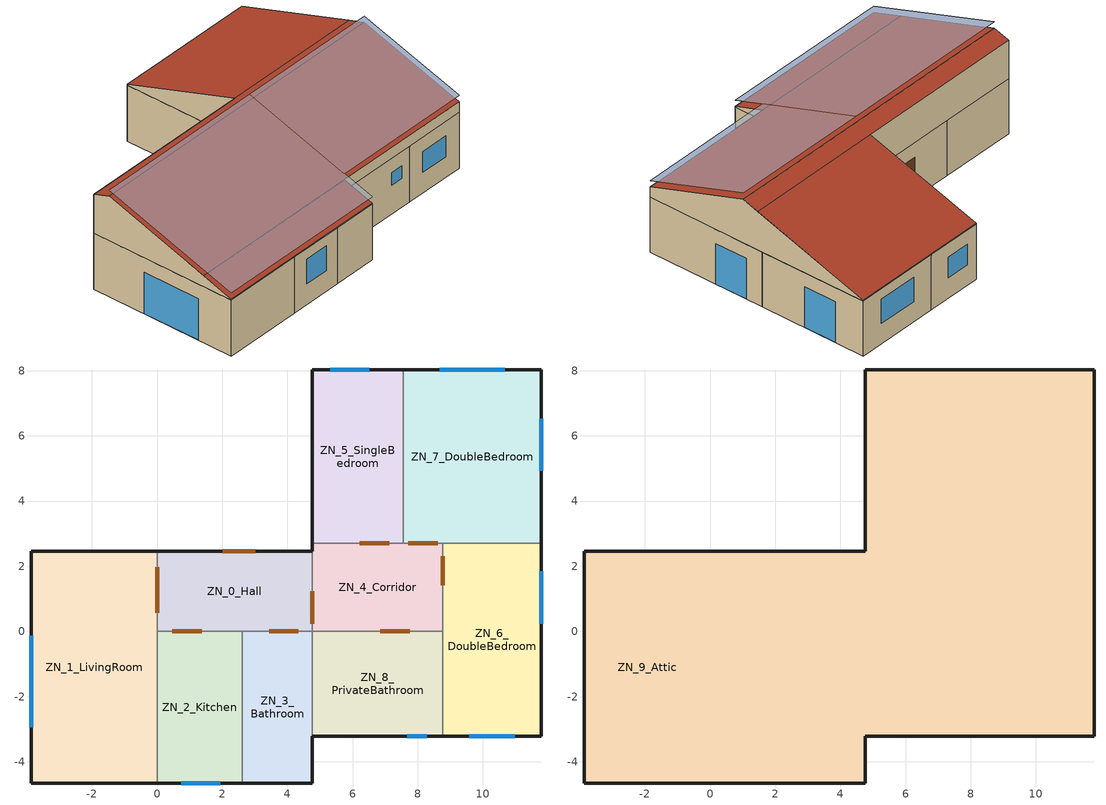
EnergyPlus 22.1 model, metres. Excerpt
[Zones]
ZN_0_Hall
 floor ground (GROUND_FLOOR): 4.77,2.46 4.77,0 0,0 0,2.46 z0
 wall outside (EXT_WALL): 4.77,2.46 0,2.46 z0:2.7
 wall to ZN_4_Corridor (INT_WALL): 4.77,0 4.77,2.46 z0:2.7
 wall to ZN_3_Bathroom (INT_WALL): 2.62,0 4.77,0 z0:2.7
 wall to ZN_1_LivingRoom (INT_WALL): 0,2.46 0,0 z0:2.7
 wall to ZN_2_Kitchen (INT_WALL): 0,0 2.62,0 z0:2.7
 door inside (INT_DOOR): 0.47,0 1.37,0 / 3.44,0 4.34,0 / 0,1.97 0,0.57 / 4.77,0.23 4.77,1.23 z0:2
 door (EXT_DOOR): 3.01,2.46 2.01,2.46 z0:2
ZN_1_LivingRoom
 floor ground (GROUND_FLOOR): 0,2.46 0,-4.65 -3.86,-4.65 -3.86,2.46 z0
 wall outside (EXT_WALL): 0,2.46 -3.86,2.46 -3.86,-4.65 0,-4.65 z0:2.7
 wall to ZN_2_Kitchen (INT_WALL): 0,-4.65 0,0 z0:2.7
 window (EXT_WINDOW): -3.86,-0.14 -3.86,-2.94 z0:2
ZN_2_Kitchen
 floor ground (GROUND_FLOOR): 2.62,0 2.62,-4.65 0,-4.65 0,0 z0
 wall outside (EXT_WALL): 0,-4.65 2.62,-4.65 z0:2.7
 wall to ZN_3_Bathroom (INT_WALL): 2.62,-4.65 2.62,0 z0:2.7
 window (EXT_WINDOW): 0.74,-4.65 1.94,-4.65 z1.01:2.21
ZN_3_Bathroom
 floor ground (GROUND_FLOOR): 4.77,0 4.77,-4.65 2.62,-4.65 2.62,0 z0
 wall outside (EXT_WALL): 2.62,-4.65 4.77,-4.65 4.77,-3.21 z0:2.7
 wall to ZN_8_PrivateBathroom (INT_WALL): 4.77,-3.21 4.77,0 z0:2.7
ZN_4_Corridor
 floor ground (GROUND_FLOOR): 8.77,2.7 8.77,0 4.77,0 4.77,2.7 z0
 wall outside (EXT_WALL): 4.77,2.7 4.77,2.46 z0:2.7
 wall to ZN_5_SingleBedroom (INT_WALL): 7.55,2.7 4.77,2.7 z0:2.7
 wall to ZN_8_PrivateBathroom (INT_WALL): 4.77,0 8.77,0 z0:2.7
 wall to ZN_6_DoubleBedroom (INT_WALL): 8.77,0 8.77,2.7 z0:2.7
 wall to ZN_7_DoubleBedroom (INT_WALL): 8.77,2.7 7.55,2.7 z0:2.7
 door inside (INT_DOOR): 8.77,1.41 8.77,2.31 / 6.85,0 7.75,0 / 7.12,2.7 6.22,2.7 / 8.61,2.7 7.71,2.7 z0:2
ZN_5_SingleBedroom
 floor ground (GROUND_FLOOR): 7.55,8.02 7.55,2.7 4.77,2.7 4.77,8.02 z0
 wall outside (EXT_WALL): 7.55,8.02 4.77,8.02 4.77,2.7 z0:2.7
 wall to ZN_7_DoubleBedroom (INT_WALL): 7.55,2.7 7.55,8.02 z0:2.7
 window (EXT_WINDOW): 6.51,8.02 5.31,8.02 z1.01:2.01
ZN_6_DoubleBedroom
 floor ground (GROUND_FLOOR): 11.79,2.7 11.79,-3.21 8.77,-3.21 8.77,2.7 z0
 wall outside (EXT_WALL): 8.77,-3.21 11.79,-3.21 11.79,2.7 z0:2.7
 wall to ZN_8_PrivateBathroom (INT_WALL): 8.77,0 8.77,-3.21 z0:2.7
 wall to ZN_7_DoubleBedroom (INT_WALL): 11.79,2.7 8.77,2.7 z0:2.7
 window (EXT_WINDOW): 11.79,0.24 11.79,1.84 z0:2; 9.58,-3.21 10.98,-3.21 z1:2
ZN_7_DoubleBedroom
 floor ground (GROUND_FLOOR): 11.79,8.02 11.79,2.7 7.55,2.7 7.55,8.02 z0
 wall outside (EXT_WALL): 11.79,2.7 11.79,8.02 7.55,8.02 z0:2.7
 window (EXT_WINDOW): 11.79,4.93 11.79,6.53 z0:2; 10.67,8.02 8.67,8.02 z1:2.2
ZN_8_PrivateBathroom
 floor ground (GROUND_FLOOR): 8.77,0 8.77,-3.21 4.77,-3.21 4.77,0 z0
 wall outside (EXT_WALL): 4.77,-3.21 8.77,-3.21 z0:2.7
 window (EXT_WINDOW): 7.67,-3.21 8.27,-3.21 z1.41:2.01
ZN_9_Attic
 floor to ZN_0_Hall (INT_FLOOR): 4.77,2.46 4.77,0 0,0 0,2.46 z2.7
 floor to ZN_7_DoubleBedroom (INT_FLOOR): 11.79,8.02 11.79,2.7 7.55,2.7 7.55,8.02 z2.7
 floor to ZN_5_SingleBedroom (INT_FLOOR): 7.55,8.02 7.55,2.7 4.77,2.7 4.77,8.02 z2.7
 floor to ZN_6_DoubleBedroom (INT_FLOOR): 11.79,2.7 11.79,-3.21 8.77,-3.21 8.77,2.7 z2.7
 floor to ZN_8_PrivateBathroom (INT_FLOOR): 8.77,0 8.77,-3.21 4.77,-3.21 4.77,0 z2.7
 floor to ZN_1_LivingRoom (INT_FLOOR): 0,2.46 0,-4.65 -3.86,-4.65 -3.86,2.46 z2.7
 floor to ZN_3_Bathroom (INT_FLOOR): 4.77,0 4.77,-4.65 2.62,-4.65 2.62,0 z2.7
 floor to ZN_2_Kitchen (INT_FLOOR): 2.62,0 2.62,-4.65 0,-4.65 0,0 z2.7
 floor to ZN_4_Corridor (INT_FLOOR): 8.77,2.7 8.77,0 4.77,0 4.77,2.7 z2.7
 wall outside (EXT_WALL): 11.79,8.02 4.77,8.02 / -3.86,-4.65 4.77,-4.65 z2.7:2.75; 4.77,-3.21 11.79,-3.21 z2.7:3.23; 4.77,2.46 -3.86,2.46 z2.7:4.58; 11.79,-3.21,3.23 11.79,-3.21,2.7 11.79,8.02,2.7 11.79,8.02,2.75 11.79,1.68,4.84; -3.86,2.46,4.58 -3.86,2.46,2.7 -3.86,-4.65,2.7 -3.86,-4.65,2.75 -3.86,1.68,4.84; 4.77,-4.65,2.75 4.77,-4.65,2.7 4.77,-3.21,2.7 4.77,-3.21,3.23; 4.77,8.02,2.75 4.77,8.02,2.7 4.77,2.46,2.7 4.77,2.46,4.58
 roof outside (ROOF): -3.86,-3.21,3.23 -3.86,-4.65,2.75 4.77,-4.65,2.75 4.77,-3.21,3.23; 11.79,2.46,4.58 11.79,8.02,2.75 4.77,8.02,2.75 4.77,2.46,4.58; -3.86,1.68,4.84 -3.86,-3.21,3.23 11.79,-3.21,3.23 11.79,1.68,4.84; 11.79,1.68,4.84 11.79,2.46,4.58 -3.86,2.46,4.58 -3.86,1.68,4.84
shading: -3.86,1.68,5.14 -3.86,-4.65,3.05 4.77,-4.65,3.05 4.77,1.68,5.14; 4.77,1.68,5.14 4.77,-3.21,3.53 11.79,-3.21,3.53 11.79,1.68,5.14
[Building]
SingleFamilyHouse: North Axis {deg}=0; Terrain=Suburbs; Loads Convergence Tolerance Value {W}=0.04; Temperature Convergence Tolerance Value {deltaC}=0.4; Solar Distribution=FullExteriorWithReflections; Maximum Number of Warmup Days=25; Minimum Number of Warmup Days=6
[Site:Location]
Brasilia BRA: Latitude {deg}=-15.7426; Longitude {deg}=-47.896; Time Zone {hr}=-3; Elevation {m}=1056
[SizingPeriod:WeatherFileDays]
SizingPeriod: Begin Month=1; Begin Day of Month=1; End Month=12; End Day of Month=31; Day of Week for Start Day=Sunday; Use Weather File Daylight Saving Period=Yes; Use Weather File Rain and Snow Indicators=Yes
[Site:GroundTemperature:BuildingSurface]
23.4, 23, 22.3, 21.7, 20.5, 19.8, 19.7, 20, 20.8, 21.7, 22.6, 23.2
[Site:GroundTemperature:Shallow]
22.9, 22.8, 22.4, 22, 21, 20.4, 20.2, 20.2, 20.7, 21.3, 22, 22.6
[Site:WaterMainsTemperature]
Calculation Method=CorrelationFromWeatherFile
[Material]
Name | Roughness | Thickness {m} | Conductivity {W/m-K} | Density {kg/m3} | Specific Heat {J/kg-K} | Thermal Absorptance | Solar Absorptance | Visible Absorptance
Hardwood_0.02 | MediumSmooth | 0.02 | 0.2 | 825 | 2385 | 0.9 | 0.78 | 0.78
HighWeightConcrete_0.2 | MediumRough | 0.2 | 1.73 | 2245.6 | 836.8 | 0.9 | 0.65 | 0.65
PlasterGypsumBoard_0.01 | Rough | 0.01 | 0.22 | 950 | 840 | 0.9 | 0.6 | 0.6
PlasterGypsumBoard_0.02 | Rough | 0.02 | 0.22 | 950 | 840 | 0.9 | 0.6 | 0.6
Mortar_0.015m | Rough | 0.015 | 2 | 2350 | 1000 | 0.9 | 0.6 | 0.6
Brick_0.15m | Rough | 0.15 | 0.385 | 840 | 840 | 0.9 | 0.7 | 0.7
XPS_0.04m | Rough | 0.04 | 0.037 | 32.5 | 1400 | 0.9 | 0.6 | 0.6
Brick_0.11m | Rough | 0.11 | 0.407 | 873 | 840 | 0.9 | 0.7 | 0.7
Aluminium_0.002m | Smooth | 0.002 | 230 | 2700 | 880 | 0.3 | 0.3 | 0.3
PUR_0.06m | VeryRough | 0.06 | 0.037 | 42.5 | 1590 | 0.9 | 0.6 | 0.6
CastConcrete_0.2m | Rough | 0.2 | 2 | 2350 | 1000 | 0.9 | 0.6 | 0.6
CastConcrete_0.1m; Regularization_0.1m | Rough | 0.1 | 2 | 2350 | 1000 | 0.9 | 0.6 | 0.6
Linoleum_0.003m | Rough | 0.003 | 0.17 | 1200 | 1400 | 0.9 | 0.6 | 0.6
PineWood_0.015m | Rough | 0.015 | 0.15 | 477 | 2720 | 0.9 | 0.78 | 0.78
[Material:AirGap] Thermal Resistance {m2-K/W}=0.18
AirGap_0.05m; AirGap_0.06m
[WindowMaterial:SimpleGlazingSystem]
DoubleGlazingWindow_U_2.4711952_SHGC_0.6373703: U-Factor {W/m2-K}=3; Solar Heat Gain Coefficient=0.75; Visible Transmittance=0.6
[WindowMaterial:Blind] Slat Orientation=Horizontal; Slat Width {m}=0.025; Slat Separation {m}=0.01875; Slat Thickness {m}=6.0E-4; Slat Angle {deg}=45; Slat Conductivity {W/m-K}=160; Front Side Slat Beam Solar Reflectance=0.7; Back Side Slat Beam Solar Reflectance=0.7; Slat Diffuse Solar Transmittance=0; Front Side Slat Diffuse Solar Reflectance=0.7; Back Side Slat Diffuse Solar Reflectance=0.7; Slat Beam Visible Transmittance=0; Front Side Slat Beam Visible Reflectance=0.7; Back Side Slat Beam Visible Reflectance=0.7; Front Side Slat Diffuse Visible Reflectance=0.7; Back Side Slat Diffuse Visible Reflectance=0.7; Front Side Slat Infrared Hemispherical Emissivity=0.7; Back Side Slat Infrared Hemispherical Emissivity=0.7; Blind to Glass Distance {m}=0.12; Blind Top Opening Multiplier=0; Blind Bottom Opening Multiplier=0; Blind Left Side Opening Multiplier=0; Blind Right Side Opening Multiplier=0; Minimum Slat Angle {deg}=0; Maximum Slat Angle {deg}=180
ZN_1_LivingRoom_WSC_Material; ZN_8_PrivateBathroom_WSC_Material; ZN_7_DoubleBedroom_WSC_Material; ZN_5_SingleBedroom_WSC_Material; ZN_6_DoubleBedroom_WSC_Material; ZN_2_Kitchen_WSC_Material
[Construction]
INT_WALL: Mortar_0.015m, Brick_0.11m, Mortar_0.015m
GROUND_FLOOR: CastConcrete_0.1m, Regularization_0.1m, Linoleum_0.003m
INT_DOOR: PineWood_0.015m, AirGap_0.05m, PineWood_0.015m
EXT_WALL: Mortar_0.015m, Brick_0.15m, AirGap_0.06m, XPS_0.04m, Brick_0.11m, Mortar_0.015m
ROOF: Aluminium_0.002m, PUR_0.06m, Aluminium_0.002m, CastConcrete_0.2m, Mortar_0.015m
EXT_WINDOW: DoubleGlazingWindow_U_2.4711952_SHGC_0.6373703
EXT_DOOR: PineWood_0.015m, XPS_0.04m, PineWood_0.015m
INT_FLOOR: Hardwood_0.02, PlasterGypsumBoard_0.01, HighWeightConcrete_0.2, PlasterGypsumBoard_0.02
[Zone] Multiplier=1
Name | Ceiling Height {m} | Volume {m3} | Floor Area {m2}
ZN_0_Hall; ZN_1_LivingRoom; ZN_2_Kitchen; ZN_3_Bathroom; ZN_4_Corridor; ZN_5_SingleBedroom; ZN_6_DoubleBedroom; ZN_7_DoubleBedroom; ZN_8_PrivateBathroom | autocalculate | autocalculate | autocalculate
ZN_9_Attic |  | 167.501
[WindowShadingControl] Shading Type=ExteriorBlind; Shading Control Type=AlwaysOn; Shading Control Is Scheduled=No; Glare Control Is Active=No; Type of Slat Angle Control for Blinds=FixedSlatAngle
Name | Zone | Shading Device Material | Daylighting Control Object | Fenestration Surface 1
ZN_7_DoubleBedroom_WSC | ZN_7_DoubleBedroom | ZN_7_DoubleBedroom_WSC_Material | DAYLIGHTING_CON_ZN_7_DoubleBedroom | ZN_7_DOUBLEBEDROOM_EAST_WALL_GLASSDOOR
ZN_5_SingleBedroom_WSC | ZN_5_SingleBedroom | ZN_5_SingleBedroom_WSC_Material | DAYLIGHTING_CON_ZN_5_SingleBedroom | ZN_5_SINGLEBEDROOM_NORTH_WINDOW
ZN_6_DoubleBedroom_WSC | ZN_6_DoubleBedroom | ZN_6_DoubleBedroom_WSC_Material | DAYLIGHTING_CON_ZN_6_DoubleBedroom | ZN_6_DOUBLEBEDROOM_EAST_WALL_GLASSDOOR
ZN_1_LivingRoom_WSC | ZN_1_LivingRoom | ZN_1_LivingRoom_WSC_Material | DAYLIGHTING_CON_ZN_1_LivingRoom | ZN_1_LIVINGROOM_WEST_WALL_GLASSDOOR
ZN_2_Kitchen_WSC | ZN_2_Kitchen | ZN_2_Kitchen_WSC_Material | DAYLIGHTING_CON_ZN_2_Kitchen | ZN_2_KITCHEN_SOUTH_WINDOW
ZN_8_PrivateBathroom_WSC | ZN_8_PrivateBathroom | ZN_8_PrivateBathroom_WSC_Material | DAYLIGHTING_CON_ZN_8_PrivateBathroom | ZN_8_PRIVATEBATHROOM_SOUTH_WINDOW
[People] Number of People Calculation Method=People; Fraction Radiant=0.3; Sensible Heat Fraction=Autocalculate
Name | Zone or ZoneList or Space or SpaceList | Number of People Schedule | Number of People | Activity Level Schedule
PEOPLE_ZN_2_Kitchen | ZN_2_Kitchen | SCH_NUMBER_PEOPLE_ZN_2_Kitchen | 2 | SCH_ACT_PEOPLE_ZN_2_Kitchen
PEOPLE_ZN_5_SingleBedroom | ZN_5_SingleBedroom | SCH_NUMBER_PEOPLE_ZN_5_SingleBedroom | 1 | SCH_ACT_PEOPLE_ZN_5_SingleBedroom
PEOPLE_ZN_8_PrivateBathroom | ZN_8_PrivateBathroom | SCH_NUMBER_PEOPLE_ZN_8_PrivateBathroom | 1 | SCH_ACT_PEOPLE_ZN_8_PrivateBathroom
PEOPLE_ZN_1_LivingRoom | ZN_1_LivingRoom | SCH_NUMBER_PEOPLE_ZN_1_LivingRoom | 4 | SCH_ACT_PEOPLE_ZN_1_LivingRoom
PEOPLE_ZN_7_DoubleBedroom | ZN_7_DoubleBedroom | SCH_NUMBER_PEOPLE_ZN_7_DoubleBedroom | 2 | SCH_ACT_PEOPLE_ZN_7_DoubleBedroom
PEOPLE_ZN_3_Bathroom | ZN_3_Bathroom | SCH_NUMBER_PEOPLE_ZN_3_Bathroom | 1 | SCH_ACT_PEOPLE_ZN_3_Bathroom
PEOPLE_ZN_0_Hall | ZN_0_Hall | SCH_NUMBER_PEOPLE_ZN_0_Hall | 1 | SCH_ACT_PEOPLE_ZN_0_Hall
PEOPLE_ZN_4_Corridor | ZN_4_Corridor | SCH_NUMBER_PEOPLE_ZN_4_Corridor | 1 | SCH_ACT_PEOPLE_ZN_4_Corridor
PEOPLE_ZN_6_DoubleBedroom | ZN_6_DoubleBedroom | SCH_NUMBER_PEOPLE_ZN_6_DoubleBedroom | 2 | SCH_ACT_PEOPLE_ZN_6_DoubleBedroom
[Lights] Design Level Calculation Method=Watts/Area; Return Air Fraction=0; Fraction Radiant=0.59; Fraction Visible=0.2; Fraction Replaceable=1
Name | Zone or ZoneList or Space or SpaceList | Schedule | Watts per Zone Floor Area {W/m2}
LIGHTS_ZN_7_DoubleBedroom | ZN_7_DoubleBedroom | SCH_LIGHTS_ZN_7_DoubleBedroom | 7.5
LIGHTS_ZN_1_LivingRoom | ZN_1_LivingRoom | SCH_LIGHTS_ZN_1_LivingRoom | 7.5
LIGHTS_ZN_2_Kitchen | ZN_2_Kitchen | SCH_LIGHTS_ZN_2_Kitchen | 5
LIGHTS_ZN_0_Hall | ZN_0_Hall | SCH_LIGHTS_ZN_0_Hall | 3.2
LIGHTS_ZN_3_Bathroom | ZN_3_Bathroom | SCH_LIGHTS_ZN_3_Bathroom | 7.5
LIGHTS_ZN_8_PrivateBathroom | ZN_8_PrivateBathroom | SCH_LIGHTS_ZN_8_PrivateBathroom | 7.5
LIGHTS_ZN_6_DoubleBedroom | ZN_6_DoubleBedroom | SCH_LIGHTS_ZN_6_DoubleBedroom | 7.5
LIGHTS_ZN_4_Corridor | ZN_4_Corridor | SCH_LIGHTS_ZN_4_Corridor | 3.2
LIGHTS_ZN_5_SingleBedroom | ZN_5_SingleBedroom | SCH_LIGHTS_ZN_5_SingleBedroom | 7.5
[ElectricEquipment] Design Level Calculation Method=EquipmentLevel; Fraction Latent=0; Fraction Radiant=0.3
Name | Zone or ZoneList or Space or SpaceList | Schedule | Design Level {W} | Fraction Lost
ZN_7_DoubleBedroom_GeneralEquipment_0 | ZN_7_DoubleBedroom | SCH_ELECT_ZN_7_DoubleBedroom_GeneralEquipment_0 | 250 | 0
ZN_2_Kitchen_GeneralEquipment_0 | ZN_2_Kitchen | SCH_ELECT_ZN_2_Kitchen_GeneralEquipment_0 | 500 | 0.3
ZN_5_SingleBedroom_GeneralEquipment_0 | ZN_5_SingleBedroom | SCH_ELECT_ZN_5_SingleBedroom_GeneralEquipment_0 | 250 | 0
ZN_4_Corridor_GeneralEquipment_0 | ZN_4_Corridor | SCH_ELECT_ZN_4_Corridor_GeneralEquipment_0 | 20 | 0
ZN_3_Bathroom_GeneralEquipment_0 | ZN_3_Bathroom | SCH_ELECT_ZN_3_Bathroom_GeneralEquipment_0 | 100 | 0.3
ZN_2_Kitchen_WashingMachine_3 | ZN_2_Kitchen | SCH_ELECT_ZN_2_Kitchen_WashingMachine_3 | 330.4 | 0
ZN_6_DoubleBedroom_GeneralEquipment_0 | ZN_6_DoubleBedroom | SCH_ELECT_ZN_6_DoubleBedroom_GeneralEquipment_0 | 250 | 0
ZN_1_LivingRoom_GeneralEquipment_0 | ZN_1_LivingRoom | SCH_ELECT_ZN_1_LivingRoom_GeneralEquipment_0 | 350 | 0
ZN_2_Kitchen_Dishwasher_2 | ZN_2_Kitchen | SCH_ELECT_ZN_2_Kitchen_Dishwasher_2 | 610 | 0
ZN_0_Hall_GeneralEquipment_0 | ZN_0_Hall | SCH_ELECT_ZN_0_Hall_GeneralEquipment_0 | 20 | 0
ZN_8_PrivateBathroom_GeneralEquipment_0 | ZN_8_PrivateBathroom | SCH_ELECT_ZN_8_PrivateBathroom_GeneralEquipment_0 | 100 | 0.3
[Daylighting:Controls] Daylighting Method=SplitFlux; Lighting Control Type=ContinuousOff; Minimum Input Power Fraction for Continuous or ContinuousOff Dimming Control=0.3; Minimum Light Output Fraction for Continuous or ContinuousOff Dimming Control=0.2; Number of Stepped Control Steps=1; Probability Lighting will be Reset When Needed in Manual Stepped Control=1; Glare Calculation Azimuth Angle of View Direction Clockwise from Zone y-Axis {deg}=0; Maximum Allowable Discomfort Glare Index=20; DElight Gridding Resolution {m2}=1; Fraction of Lights Controlled by Reference Point 1=1; Illuminance Setpoint at Reference Point 1 {lux}=300
Name | Zone or Space | Availability Schedule | Glare Calculation Daylighting Reference Point | Daylighting Reference Point 1
DAYLIGHTING_CON_ZN_2_Kitchen | ZN_2_Kitchen | SCH_DAYLIGHTING_CON_ZN_2_Kitchen | DAYLIGHTING_CON_ZN_2_Kitchen_PT_0 | DAYLIGHTING_CON_ZN_2_Kitchen_PT_0
DAYLIGHTING_CON_ZN_6_DoubleBedroom | ZN_6_DoubleBedroom | SCH_DAYLIGHTING_CON_ZN_6_DoubleBedroom | DAYLIGHTING_CON_ZN_6_DoubleBedroom_PT_0 | DAYLIGHTING_CON_ZN_6_DoubleBedroom_PT_0
DAYLIGHTING_CON_ZN_8_PrivateBathroom | ZN_8_PrivateBathroom | SCH_DAYLIGHTING_CON_ZN_8_PrivateBathroom | DAYLIGHTING_CON_ZN_8_PrivateBathroom_PT_0 | DAYLIGHTING_CON_ZN_8_PrivateBathroom_PT_0
DAYLIGHTING_CON_ZN_5_SingleBedroom | ZN_5_SingleBedroom | SCH_DAYLIGHTING_CON_ZN_5_SingleBedroom | DAYLIGHTING_CON_ZN_5_SingleBedroom_PT_0 | DAYLIGHTING_CON_ZN_5_SingleBedroom_PT_0
DAYLIGHTING_CON_ZN_7_DoubleBedroom | ZN_7_DoubleBedroom | SCH_DAYLIGHTING_CON_ZN_7_DoubleBedroom | DAYLIGHTING_CON_ZN_7_DoubleBedroom_PT_0 | DAYLIGHTING_CON_ZN_7_DoubleBedroom_PT_0
DAYLIGHTING_CON_ZN_1_LivingRoom | ZN_1_LivingRoom | SCH_DAYLIGHTING_CON_ZN_1_LivingRoom | DAYLIGHTING_CON_ZN_1_LivingRoom_PT_0 | DAYLIGHTING_CON_ZN_1_LivingRoom_PT_0
[ZoneInfiltration:DesignFlowRate] Design Flow Rate Calculation Method=AirChanges/Hour; Air Changes per Hour {1/hr}=0.7; Constant Term Coefficient=1; Temperature Term Coefficient=0; Velocity Term Coefficient=0; Velocity Squared Term Coefficient=0
Name | Zone or ZoneList | Schedule
INFILTRATION_ZN_3_Bathroom | ZN_3_Bathroom | SCH_INFILTRATION_ZN_3_Bathroom
INFILTRATION_ZN_4_Corridor | ZN_4_Corridor | SCH_INFILTRATION_ZN_4_Corridor
INFILTRATION_ZN_0_Hall | ZN_0_Hall | SCH_INFILTRATION_ZN_0_Hall
INFILTRATION_ZN_1_LivingRoom | ZN_1_LivingRoom | SCH_INFILTRATION_ZN_1_LivingRoom
INFILTRATION_ZN_2_Kitchen | ZN_2_Kitchen | SCH_INFILTRATION_ZN_2_Kitchen
INFILTRATION_ZN_5_SingleBedroom | ZN_5_SingleBedroom | SCH_INFILTRATION_ZN_5_SingleBedroom
INFILTRATION_ZN_6_DoubleBedroom | ZN_6_DoubleBedroom | SCH_INFILTRATION_ZN_6_DoubleBedroom
INFILTRATION_ZN_7_DoubleBedroom | ZN_7_DoubleBedroom | SCH_INFILTRATION_ZN_7_DoubleBedroom
INFILTRATION_ZN_8_PrivateBathroom | ZN_8_PrivateBathroom | SCH_INFILTRATION_ZN_8_PrivateBathroom
[ZoneVentilation:DesignFlowRate] Constant Term Coefficient=1; Minimum Outdoor Temperature {C}=10; Maximum Outdoor Temperature {C}=35
Name | Zone or ZoneList | Schedule | Design Flow Rate Calculation Method | Air Changes per Hour {1/hr} | Ventilation Type | Fan Pressure Rise {Pa} | Fan Total Efficiency | Minimum Indoor Temperature {C} | Maximum Indoor Temperature {C} | Delta Temperature {deltaC} | Maximum Wind Speed {m/s} | Design Flow Rate {m3/s}
VENT_DFR_ZN_3_Bathroom_0 | ZN_3_Bathroom | SCH_VENT_DFR_ZN_3_Bathroom_0 | AirChanges/Hour | 1 | Exhaust | 130 | 0.7
VENT_DFR_ZN_8_PrivateBathroom_0 | ZN_8_PrivateBathroom | SCH_VENT_DFR_ZN_8_PrivateBathroom_0 | AirChanges/Hour | 1 | Exhaust | 130 | 0.7
VENT_DFR_ZN_2_Kitchen_0 | ZN_2_Kitchen | SCH_VENT_DFR_ZN_2_Kitchen_0 | AirChanges/Hour | 1 | Exhaust | 130 | 0.7
VENT_WND_ZN_2_Kitchen_0 | ZN_2_Kitchen | SCH_NUMBER_PEOPLE_ZN_2_Kitchen | AirChanges/Hour | 2.4 | Natural |  | 1 | 18 | 26 | -100 | 40
VENT_WND_ZN_8_PrivateBathroom_0 | ZN_8_PrivateBathroom | SCH_NUMBER_PEOPLE_ZN_8_PrivateBathroom | AirChanges/Hour | 0.64 | Natural |  | 1 | 18 | 26 | -100 | 40
VENT_GLSD_ZN_1_LivingRoom_0 | ZN_1_LivingRoom | SCH_NUMBER_PEOPLE_ZN_1_LivingRoom | AirChanges/Hour | 10 | Natural |  | 1 | 18 | 26 | -100 | 40
VENT_GLSD_ZN_6_DoubleBedroom_0 | ZN_6_DoubleBedroom | SCH_NUMBER_PEOPLE_ZN_6_DoubleBedroom | AirChanges/Hour | 5.7 | Natural |  | 1 | 18 | 26 | -100 | 40
VENT_GLSD_ZN_7_DoubleBedroom_0 | ZN_7_DoubleBedroom | SCH_NUMBER_PEOPLE_ZN_7_DoubleBedroom | AirChanges/Hour | 5.7 | Natural |  | 1 | 18 | 26 | -100 | 40
VENT_WND_ZN_5_SingleBedroom_0 | ZN_5_SingleBedroom | SCH_NUMBER_PEOPLE_ZN_5_SingleBedroom | AirChanges/Hour | 2 | Natural |  | 1 | 18 | 26 | -100 | 40
VENT_FAN_ZN_2_Kitchen_0 | ZN_2_Kitchen | SCH_NUMBER_PEOPLE_ZN_2_Kitchen | Flow/Zone |  | Exhaust | 100 | 0.5 | 18 | 26 | -100 | 40 | 0.1
VENT_FAN_ZN_6_DoubleBedroom_0 | ZN_6_DoubleBedroom | SCH_NUMBER_PEOPLE_ZN_6_DoubleBedroom | Flow/Zone |  | Exhaust | 100 | 0.5 | 18 | 26 | -100 | 40 | 0.1
VENT_FAN_ZN_7_DoubleBedroom_0 | ZN_7_DoubleBedroom | SCH_NUMBER_PEOPLE_ZN_7_DoubleBedroom | Flow/Zone |  | Exhaust | 100 | 0.5 | 18 | 26 | -100 | 40 | 0.1
VENT_FAN_ZN_5_SingleBedroom_0 | ZN_5_SingleBedroom | SCH_NUMBER_PEOPLE_ZN_5_SingleBedroom | Flow/Zone |  | Exhaust | 100 | 0.5 | 18 | 26 | -100 | 40 | 0.1
VENT_FAN_ZN_1_LivingRoom_0 | ZN_1_LivingRoom | SCH_NUMBER_PEOPLE_ZN_1_LivingRoom | Flow/Zone |  | Exhaust | 100 | 0.5 | 18 | 26 | -100 | 40 | 0.1
VENT_WND_ZN_6_DoubleBedroom_0 | ZN_6_DoubleBedroom | SCH_NUMBER_PEOPLE_ZN_6_DoubleBedroom | AirChanges/Hour | 2.4 | Natural |  | 1 | 18 | 26 | -100 | 40
VENT_WND_ZN_7_DoubleBedroom_0 | ZN_7_DoubleBedroom | SCH_NUMBER_PEOPLE_ZN_7_DoubleBedroom | AirChanges/Hour | 4 | Natural |  | 1 | 18 | 26 | -100 | 40
[HVACTemplate:Thermostat] Constant Cooling Setpoint {C}=25
Name | Constant Heating Setpoint {C}
THERMOSTAT_ZN_1_LivingRoom; THERMOSTAT_ZN_7_DoubleBedroom; THERMOSTAT_ZN_6_DoubleBedroom; THERMOSTAT_ZN_5_SingleBedroom; THERMOSTAT_ZN_2_Kitchen; THERMOSTAT_ZN_8_PrivateBathroom | 20
THERMOSTAT_ZN_9_Attic
[HVACTemplate:Zone:IdealLoadsAirSystem] Maximum Heating Supply Air Temperature {C}=40; Minimum Cooling Supply Air Temperature {C}=10; Maximum Heating Supply Air Humidity Ratio {kgWater/kgDryAir}=0.0156; Minimum Cooling Supply Air Humidity Ratio {kgWater/kgDryAir}=0.0077; Heating Limit=NoLimit; Cooling Limit=NoLimit; Dehumidification Control Type=ConstantSensibleHeatRatio; Cooling Sensible Heat Ratio=0.7; Dehumidification Setpoint {percent}=50; Humidification Control Type=None; Humidification Setpoint {percent}=30; Outdoor Air Method=None; Outdoor Air Flow Rate per Person {m3/s}=0.00944; Demand Controlled Ventilation Type=None; Outdoor Air Economizer Type=NoEconomizer; Heat Recovery Type=None; Sensible Heat Recovery Effectiveness=0.7; Latent Heat Recovery Effectiveness=0.65
Name | Template Thermostat | System Availability Schedule | Maximum Heating Air Flow Rate {m3/s} | Maximum Cooling Air Flow Rate {m3/s}
ZN_5_SingleBedroom | THERMOSTAT_ZN_5_SingleBedroom | SCH_ILAS_ZN_5_SingleBedroom | Autosize | autosize
ZN_7_DoubleBedroom | THERMOSTAT_ZN_7_DoubleBedroom | SCH_ILAS_ZN_7_DoubleBedroom | Autosize | Autosize
ZN_6_DoubleBedroom | THERMOSTAT_ZN_6_DoubleBedroom | SCH_ILAS_ZN_6_DoubleBedroom | Autosize | Autosize
ZN_1_LivingRoom | THERMOSTAT_ZN_1_LivingRoom | SCH_ILAS_ZN_1_LivingRoom | Autosize | Autosize
ZN_2_Kitchen | THERMOSTAT_ZN_2_Kitchen | SCH_ILAS_ZN_2_Kitchen | Autosize | Autosize
ZN_8_PrivateBathroom | THERMOSTAT_ZN_8_PrivateBathroom | SCH_ILAS_ZN_8_PrivateBathroom | autosize | autosize
ZN_9_Attic | THERMOSTAT_ZN_9_Attic | SCH_ILAS_ZN_9_Attic | autosize | autosize
[WaterUse:Equipment]
Name | Peak Flow Rate {m3/s} | Flow Rate Fraction Schedule | Target Temperature Schedule | Zone
ZN_8_PrivateBathroom_Shower_2 | 8.889E-5 | SCH_FLOW_RATE_FRACT_ZN_8_PrivateBathroom_Shower_2 | SCH_TARGET_TEMP_ZN_8_PrivateBathroom_Shower_2 | ZN_8_PrivateBathroom
ZN_2_Kitchen_WashingMachine_3 | 7.278E-6 | SCH_FLOW_RATE_FRACT_ZN_2_Kitchen_WashingMachine_3 |  | ZN_2_Kitchen
ZN_8_PrivateBathroom_Sink_1 | 8.333E-6 | SCH_FLOW_RATE_FRACT_ZN_8_PrivateBathroom_Sink_1 |  | ZN_8_PrivateBathroom
ZN_2_Kitchen_Dishwasher_2 | 1.425E-6 | SCH_FLOW_RATE_FRACT_ZN_2_Kitchen_Dishwasher_2 |  | ZN_2_Kitchen
ZN_2_Kitchen_Sink_1 | 2.778E-6 | SCH_FLOW_RATE_FRACT_ZN_2_Kitchen_Sink_1 |  | ZN_2_Kitchen
ZN_3_Bathroom_Shower_2 | 8.889E-5 | SCH_FLOW_RATE_FRACT_ZN_3_Bathroom_Shower_2 | SCH_TARGET_TEMP_ZN_3_Bathroom_Shower_2 | ZN_3_Bathroom
ZN_3_Bathroom_Toilet_3 | 2.4444e-05 | SCH_FLOW_RATE_FRACT_ZN_3_Bathroom_Toilet_3 |  | ZN_3_Bathroom
ZN_3_Bathroom_Sink_1 | 8.333E-6 | SCH_FLOW_RATE_FRACT_ZN_3_Bathroom_Sink_1 |  | ZN_3_Bathroom
ZN_8_PrivateBathroom_Toilet_3 | 2.4444e-05 | SCH_FLOW_RATE_FRACT_ZN_8_PrivateBathroom_Toilet_3 |  | ZN_8_PrivateBathroom
[Schedule:Compact]
SCH_FLOW_RATE_FRACT_ZN_8_PrivateBathroom_Toilet_3; SCH_FLOW_RATE_FRACT_ZN_3_Bathroom_Sink_1; SCH_FLOW_RATE_FRACT_ZN_3_Bathroom_Toilet_3; SCH_FLOW_RATE_FRACT_ZN_8_PrivateBathroom_Sink_1: Through: 12/31, For: Alldays, Until: 1:00, 0, Until: 2:00, 0, Until: 3:00, 0, Until: 4:00, 0, Until: 5:00, 0, Until: 6:00, 0, Until: 7:00, 0, Until: 8:00, 0.5, Until: 9:00, 0, Until: 10:00, 0, Until: 11:00, 0, Until: 12:00, 0, Until: 13:00, 0, Until: 14:00, 0, Until: 15:00, 0, Until: 16:00, 0, Until: 17:00, 0, Until: 18:00, 0, Until: 19:00, 0, Until: 20:00, 0, Until: 21:00, 0, Until: 22:00, 0, Until: 23:00, 0.5, Until: 24:00, 0
SCH_DAYLIGHTING_CON_ZN_8_PrivateBathroom; SCH_NUMBER_PEOPLE_ZN_8_PrivateBathroom; SCH_ELECT_ZN_3_Bathroom_GeneralEquipment_0; SCH_VENT_DFR_ZN_3_Bathroom_0; SCH_NUMBER_PEOPLE_ZN_3_Bathroom; SCH_ELECT_ZN_8_PrivateBathroom_GeneralEquipment_0; SCH_VENT_DFR_ZN_8_PrivateBathroom_0; SCH_LIGHTS_ZN_8_PrivateBathroom; SCH_LIGHTS_ZN_3_Bathroom: Through: 12/31, For: Alldays, Until: 1:00, 0, Until: 2:00, 0, Until: 3:00, 0, Until: 4:00, 0, Until: 5:00, 0, Until: 6:00, 0, Until: 7:00, 0, Until: 8:00, 1, Until: 9:00, 0, Until: 10:00, 0, Until: 11:00, 0, Until: 12:00, 0, Until: 13:00, 0, Until: 14:00, 0, Until: 15:00, 0, Until: 16:00, 0, Until: 17:00, 0, Until: 18:00, 0, Until: 19:00, 0, Until: 20:00, 0, Until: 21:00, 0, Until: 22:00, 0, Until: 23:00, 0.5, Until: 24:00, 1
SCH_VENT_DFR_ZN_2_Kitchen_0; SCH_NUMBER_PEOPLE_ZN_2_Kitchen: Through: 12/31, For: Alldays, Until: 1:00, 0, Until: 2:00, 0, Until: 3:00, 0, Until: 4:00, 0, Until: 5:00, 0, Until: 6:00, 0, Until: 7:00, 0, Until: 8:00, 1, Until: 9:00, 0.5, Until: 10:00, 0, Until: 11:00, 0, Until: 12:00, 0, Until: 13:00, 1, Until: 14:00, 0, Until: 15:00, 0, Until: 16:00, 0, Until: 17:00, 0, Until: 18:00, 0, Until: 19:00, 1, Until: 20:00, 1, Until: 21:00, 0, Until: 22:00, 0, Until: 23:00, 0, Until: 24:00, 0
SCH_ELECT_ZN_1_LivingRoom_GeneralEquipment_0; SCH_LIGHTS_ZN_1_LivingRoom; SCH_DAYLIGHTING_CON_ZN_1_LivingRoom: Through: 12/31, For: Alldays, Until: 1:00, 0, Until: 2:00, 0, Until: 3:00, 0, Until: 4:00, 0, Until: 5:00, 0, Until: 6:00, 0, Until: 7:00, 0, Until: 8:00, 0, Until: 9:00, 0, Until: 10:00, 0, Until: 11:00, 0, Until: 12:00, 0, Until: 13:00, 0, Until: 14:00, 0, Until: 15:00, 0, Until: 16:00, 0, Until: 17:00, 0, Until: 18:00, 0, Until: 19:00, 1, Until: 20:00, 1, Until: 21:00, 1, Until: 22:00, 1, Until: 23:00, 1, Until: 24:00, 0.5
SCH_LIGHTS_ZN_4_Corridor; SCH_ELECT_ZN_4_Corridor_GeneralEquipment_0; SCH_ELECT_ZN_0_Hall_GeneralEquipment_0; SCH_LIGHTS_ZN_0_Hall: Through: 12/31, For: Alldays, Until: 1:00, 0, Until: 2:00, 0, Until: 3:00, 0, Until: 4:00, 0, Until: 5:00, 0, Until: 6:00, 0, Until: 7:00, 0.5, Until: 8:00, 1, Until: 9:00, 0.5, Until: 10:00, 0, Until: 11:00, 0, Until: 12:00, 0, Until: 13:00, 1, Until: 14:00, 0, Until: 15:00, 0, Until: 16:00, 0, Until: 17:00, 0, Until: 18:00, 0.5, Until: 19:00, 1, Until: 20:00, 1, Until: 21:00, 1, Until: 22:00, 0.5, Until: 23:00, 0.5, Until: 24:00, 0.5
SCH_NUMBER_PEOPLE_ZN_6_DoubleBedroom; SCH_NUMBER_PEOPLE_ZN_7_DoubleBedroom: Through: 12/31, For: Alldays, Until: 1:00, 1, Until: 2:00, 1, Until: 3:00, 1, Until: 4:00, 1, Until: 5:00, 1, Until: 6:00, 1, Until: 7:00, 1, Until: 8:00, 0, Until: 9:00, 0, Until: 10:00, 0, Until: 11:00, 0, Until: 12:00, 0, Until: 13:00, 0, Until: 14:00, 0, Until: 15:00, 0, Until: 16:00, 0, Until: 17:00, 0, Until: 18:00, 0, Until: 19:00, 0, Until: 20:00, 0, Until: 21:00, 0, Until: 22:00, 0, Until: 23:00, 0, Until: 24:00, 0.5
SCH_FLOW_RATE_FRACT_ZN_3_Bathroom_Shower_2; SCH_FLOW_RATE_FRACT_ZN_8_PrivateBathroom_Shower_2: Through: 12/31, For: Alldays, Until: 1:00, 0, Until: 2:00, 0, Until: 3:00, 0, Until: 4:00, 0, Until: 5:00, 0, Until: 6:00, 0, Until: 7:00, 0, Until: 8:00, 0.125, Until: 9:00, 0, Until: 10:00, 0, Until: 11:00, 0, Until: 12:00, 0, Until: 13:00, 0, Until: 14:00, 0, Until: 15:00, 0, Until: 16:00, 0, Until: 17:00, 0, Until: 18:00, 0, Until: 19:00, 0, Until: 20:00, 0, Until: 21:00, 0, Until: 22:00, 0, Until: 23:00, 0.125, Until: 24:00, 0
SCH_NUMBER_PEOPLE_ZN_0_Hall; SCH_NUMBER_PEOPLE_ZN_4_Corridor: Through: 12/31, For: Alldays, Until: 1:00, 0, Until: 2:00, 0, Until: 3:00, 0, Until: 4:00, 0, Until: 5:00, 0, Until: 6:00, 0, Until: 7:00, 0, Until: 8:00, 0.2, Until: 9:00, 0, Until: 10:00, 0, Until: 11:00, 0, Until: 12:00, 0, Until: 13:00, 0, Until: 14:00, 0, Until: 15:00, 0, Until: 16:00, 0, Until: 17:00, 0, Until: 18:00, 1, Until: 19:00, 0.2, Until: 20:00, 0, Until: 21:00, 0, Until: 22:00, 0, Until: 23:00, 0, Until: 24:00, 0
SCH_FLOW_RATE_FRACT_ZN_2_Kitchen_WashingMachine_3; SCH_ELECT_ZN_2_Kitchen_WashingMachine_3: Through: 12/31, For: Alldays, Until: 1:00, 0.5, Until: 2:00, 0, Until: 3:00, 0, Until: 4:00, 0, Until: 5:00, 0, Until: 6:00, 0, Until: 7:00, 0, Until: 8:00, 0, Until: 9:00, 0, Until: 10:00, 0, Until: 11:00, 0, Until: 12:00, 0, Until: 13:00, 0, Until: 14:00, 0, Until: 15:00, 0, Until: 16:00, 0, Until: 17:00, 0, Until: 18:00, 0, Until: 19:00, 0, Until: 20:00, 0, Until: 21:00, 0, Until: 22:00, 0, Until: 23:00, 0, Until: 24:00, 1
SCH_ELECT_ZN_2_Kitchen_GeneralEquipment_0: Through: 12/31, For: Alldays, Until: 1:00, 0.2, Until: 2:00, 0.2, Until: 3:00, 0.2, Until: 4:00, 0.2, Until: 5:00, 0.2, Until: 6:00, 0.2, Until: 7:00, 0.2, Until: 8:00, 1, Until: 9:00, 0.5, Until: 10:00, 0.2, Until: 11:00, 0.2, Until: 12:00, 0.2, Until: 13:00, 1, Until: 14:00, 0.5, Until: 15:00, 0.2, Until: 16:00, 0.2, Until: 17:00, 0.2, Until: 18:00, 0.5, Until: 19:00, 1, Until: 20:00, 1, Until: 21:00, 0.5, Until: 22:00, 0.2, Until: 23:00, 0.2, Until: 24:00, 0.2
SCH_DAYLIGHTING_CON_ZN_7_DoubleBedroom; SCH_ELECT_ZN_7_DoubleBedroom_GeneralEquipment_0; SCH_LIGHTS_ZN_5_SingleBedroom; SCH_DAYLIGHTING_CON_ZN_5_SingleBedroom; SCH_ELECT_ZN_6_DoubleBedroom_GeneralEquipment_0; SCH_LIGHTS_ZN_7_DoubleBedroom; SCH_LIGHTS_ZN_6_DoubleBedroom; SCH_ELECT_ZN_5_SingleBedroom_GeneralEquipment_0; SCH_DAYLIGHTING_CON_ZN_6_DoubleBedroom: Through: 12/31, For: Alldays, Until: 1:00, 0, Until: 2:00, 0, Until: 3:00, 0, Until: 4:00, 0, Until: 5:00, 0, Until: 6:00, 0, Until: 7:00, 0.5, Until: 8:00, 0.5, Until: 9:00, 0, Until: 10:00, 0, Until: 11:00, 0, Until: 12:00, 0, Until: 13:00, 0, Until: 14:00, 0, Until: 15:00, 0, Until: 16:00, 0, Until: 17:00, 0, Until: 18:00, 1, Until: 19:00, 0.5, Until: 20:00, 0, Until: 21:00, 0.1, Until: 22:00, 0, Until: 23:00, 0.5, Until: 24:00, 0.5
SCH_FLOW_RATE_FRACT_ZN_2_Kitchen_Dishwasher_2; SCH_ELECT_ZN_2_Kitchen_Dishwasher_2: Through: 12/31, For: Alldays, Until: 1:00, 1, Until: 2:00, 0, Until: 3:00, 0, Until: 4:00, 0, Until: 5:00, 0, Until: 6:00, 0, Until: 7:00, 0, Until: 8:00, 0, Until: 9:00, 0, Until: 10:00, 0, Until: 11:00, 0, Until: 12:00, 0, Until: 13:00, 0, Until: 14:00, 0, Until: 15:00, 0, Until: 16:00, 0, Until: 17:00, 0, Until: 18:00, 0, Until: 19:00, 0, Until: 20:00, 0, Until: 21:00, 0, Until: 22:00, 0, Until: 23:00, 0, Until: 24:00, 1
SCH_NUMBER_PEOPLE_ZN_5_SingleBedroom: Through: 12/31, For: Alldays, Until: 1:00, 1, Until: 2:00, 1, Until: 3:00, 1, Until: 4:00, 1, Until: 5:00, 1, Until: 6:00, 1, Until: 7:00, 1, Until: 8:00, 0, Until: 9:00, 0, Until: 10:00, 0, Until: 11:00, 0, Until: 12:00, 0, Until: 13:00, 0, Until: 14:00, 0, Until: 15:00, 0, Until: 16:00, 0, Until: 17:00, 0, Until: 18:00, 0, Until: 19:00, 0, Until: 20:00, 0, Until: 21:00, 0, Until: 22:00, 0, Until: 23:00, 1, Until: 24:00, 1
SCH_DAYLIGHTING_CON_ZN_2_Kitchen; SCH_LIGHTS_ZN_2_Kitchen: Through: 12/31, For: Alldays, Until: 1:00, 0, Until: 2:00, 0, Until: 3:00, 0, Until: 4:00, 0, Until: 5:00, 0, Until: 6:00, 0, Until: 7:00, 0.2, Until: 8:00, 1, Until: 9:00, 0.5, Until: 10:00, 0, Until: 11:00, 0, Until: 12:00, 0, Until: 13:00, 1, Until: 14:00, 0.5, Until: 15:00, 0, Until: 16:00, 0, Until: 17:00, 0, Until: 18:00, 0.5, Until: 19:00, 1, Until: 20:00, 1, Until: 21:00, 1, Until: 22:00, 0.2, Until: 23:00, 0.1, Until: 24:00, 0
SCH_ILAS_ZN_5_SingleBedroom: Through: 12/31, For: Alldays, Until: 1:00, 1, Until: 2:00, 1, Until: 3:00, 1, Until: 4:00, 1, Until: 5:00, 1, Until: 6:00, 1, Until: 7:00, 1, Until: 8:00, 0, Until: 9:00, 0, Until: 10:00, 0, Until: 11:00, 0, Until: 12:00, .5, Until: 13:00, .5, Until: 14:00, .5, Until: 15:00, .5, Until: 16:00, .5, Until: 17:00, .5, Until: 18:00, .5, Until: 19:00, .5, Until: 20:00, .5, Until: 21:00, 0, Until: 22:00, 0, Until: 23:00, 1, Until: 24:00, 1
SCH_ILAS_ZN_1_LivingRoom: Through: 12/31, For: Alldays, Until: 1:00, 0, Until: 2:00, 0, Until: 3:00, 0, Until: 4:00, 0, Until: 5:00, 0, Until: 6:00, 0, Until: 7:00, 0, Until: 8:00, 0, Until: 9:00, 0, Until: 10:00, 0, Until: 11:00, 0, Until: 12:00, .5, Until: 13:00, .5, Until: 14:00, .5, Until: 15:00, .5, Until: 16:00, .5, Until: 17:00, .5, Until: 18:00, .5, Until: 19:00, .5, Until: 20:00, .5, Until: 21:00, 1, Until: 22:00, 1, Until: 23:00, 0.6, Until: 24:00, 0
SCH_ILAS_ZN_7_DoubleBedroom: Through: 12/31, For: Alldays, Until: 1:00, 1, Until: 2:00, 1, Until: 3:00, 1, Until: 4:00, 1, Until: 5:00, 1, Until: 6:00, 1, Until: 7:00, 1, Until: 8:00, 0, Until: 9:00, 0, Until: 10:00, 0, Until: 11:00, 0, Until: 12:00, .5, Until: 13:00, .5, Until: 14:00, .5, Until: 15:00, .5, Until: 16:00, .5, Until: 17:00, .5, Until: 18:00, .5, Until: 19:00, .5, Until: 20:00, .5, Until: 21:00, .5, Until: 22:00, .5, Until: 23:00, 1, Until: 24:00, 1
SCH_NUMBER_PEOPLE_ZN_1_LivingRoom: Through: 12/31, For: Alldays, Until: 1:00, 0, Until: 2:00, 0, Until: 3:00, 0, Until: 4:00, 0, Until: 5:00, 0, Until: 6:00, 0, Until: 7:00, 0, Until: 8:00, 0, Until: 9:00, 0, Until: 10:00, 0, Until: 11:00, 0, Until: 12:00, 0, Until: 13:00, 0, Until: 14:00, 0, Until: 15:00, 0, Until: 16:00, 0, Until: 17:00, 0, Until: 18:00, 0, Until: 19:00, 0.4, Until: 20:00, 0, Until: 21:00, 1, Until: 22:00, 1, Until: 23:00, 0.6, Until: 24:00, 0
SCH_FLOW_RATE_FRACT_ZN_2_Kitchen_Sink_1: Through: 12/31, For: Alldays, Until: 1:00, 0, Until: 2:00, 0, Until: 3:00, 0, Until: 4:00, 0, Until: 5:00, 0, Until: 6:00, 0, Until: 7:00, 0, Until: 8:00, 1, Until: 9:00, 0, Until: 10:00, 0, Until: 11:00, 0, Until: 12:00, 0, Until: 13:00, 1, Until: 14:00, 0, Until: 15:00, 0, Until: 16:00, 0, Until: 17:00, 0, Until: 18:00, 1, Until: 19:00, 0, Until: 20:00, 0, Until: 21:00, 1, Until: 22:00, 0, Until: 23:00, 0, Until: 24:00, 0
SCH_ILAS_ZN_6_DoubleBedroom: Through: 12/31, For: Alldays, Until: 1:00, 1, Until: 2:00, 1, Until: 3:00, 1, Until: 4:00, 1, Until: 5:00, 1, Until: 6:00, 1, Until: 7:00, 1, Until: 8:00, 0, Until: 9:00, 0, Until: 10:00, 0, Until: 11:00, 0, Until: 12:00, .5, Until: 13:00, .5, Until: 14:00, .5, Until: 15:00, .5, Until: 16:00, .5, Until: 17:00, .5, Until: 18:00, .5, Until: 19:00, .5, Until: 20:00, .5, Until: 21:00, .5, Until: 22:00, 0, Until: 23:00, 1, Until: 24:00, 1
SCH_ILAS_ZN_2_Kitchen: Through: 12/31, For: Alldays, Until: 1:00, .6, Until: 2:00, .6, Until: 3:00, .6, Until: 4:00, .6, Until: 5:00, .6, Until: 6:00, .6, Until: 7:00, .6, Until: 8:00, 1, Until: 9:00, .6, Until: 10:00, .6, Until: 11:00, .6, Until: 12:00, .6, Until: 13:00, 1, Until: 14:00, .6, Until: 15:00, .6, Until: 16:00, .6, Until: 17:00, .6, Until: 18:00, .6, Until: 19:00, 1, Until: 20:00, 1, Until: 21:00, .6, Until: 22:00, .6, Until: 23:00, .6, Until: 24:00, .6
SCH_ILAS_ZN_8_PrivateBathroom: Through: 12/31, For: Alldays, Until: 1:00, .5, Until: 2:00, .5, Until: 3:00, .5, Until: 4:00, 0, Until: 5:00, 0, Until: 6:00, 0, Until: 7:00, 0, Until: 8:00, 0, Until: 9:00, 0, Until: 10:00, 0, Until: 11:00, 0, Until: 12:00, 0, Until: 13:00, 0, Until: 14:00, 0, Until: 15:00, 0, Until: 16:00, 0, Until: 17:00, 0, Until: 18:00, 0, Until: 19:00, 0, Until: 20:00, 0, Until: 21:00, .5, Until: 22:00, .5, Until: 23:00, .5, Until: 24:00, .5
SCH_ILAS_ZN_9_Attic: Through: 12/31, For: Alldays, Until: 1:00, 0, Until: 2:00, 0, Until: 3:00, 0, Until: 4:00, 0, Until: 5:00, .5, Until: 6:00, .5, Until: 7:00, .5, Until: 8:00, .5, Until: 9:00, .5, Until: 10:00, .5, Until: 11:00, .5, Until: 12:00, 1, Until: 13:00, 1, Until: 14:00, 1, Until: 15:00, .5, Until: 16:00, .5, Until: 17:00, .5, Until: 18:00, .5, Until: 19:00, .5, Until: 20:00, .5, Until: 21:00, 0, Until: 22:00, 0, Until: 23:00, 0, Until: 24:00, 0
[Schedule:Constant]
Name | Hourly Value
SCH_ACT_PEOPLE_ZN_8_PrivateBathroom; SCH_ACT_PEOPLE_ZN_3_Bathroom | 207
SCH_INFILTRATION_ZN_1_LivingRoom; SCH_INFILTRATION_ZN_3_Bathroom; SCH_INFILTRATION_ZN_6_DoubleBedroom; SCH_INFILTRATION_ZN_7_DoubleBedroom; SCH_INFILTRATION_ZN_8_PrivateBathroom; SCH_INFILTRATION_ZN_0_Hall; SCH_INFILTRATION_ZN_2_Kitchen; SCH_INFILTRATION_ZN_5_SingleBedroom; SCH_INFILTRATION_ZN_4_Corridor | 1
SCH_ACT_PEOPLE_ZN_7_DoubleBedroom; SCH_ACT_PEOPLE_ZN_5_SingleBedroom; SCH_ACT_PEOPLE_ZN_6_DoubleBedroom | 72
SCH_ACT_PEOPLE_ZN_1_LivingRoom | 110
SCH_ACT_PEOPLE_ZN_4_Corridor; SCH_ACT_PEOPLE_ZN_2_Kitchen; SCH_ACT_PEOPLE_ZN_0_Hall | 190
SCH_TARGET_TEMP_ZN_8_PrivateBathroom_Shower_2; SCH_TARGET_TEMP_ZN_3_Bathroom_Shower_2 | 43
